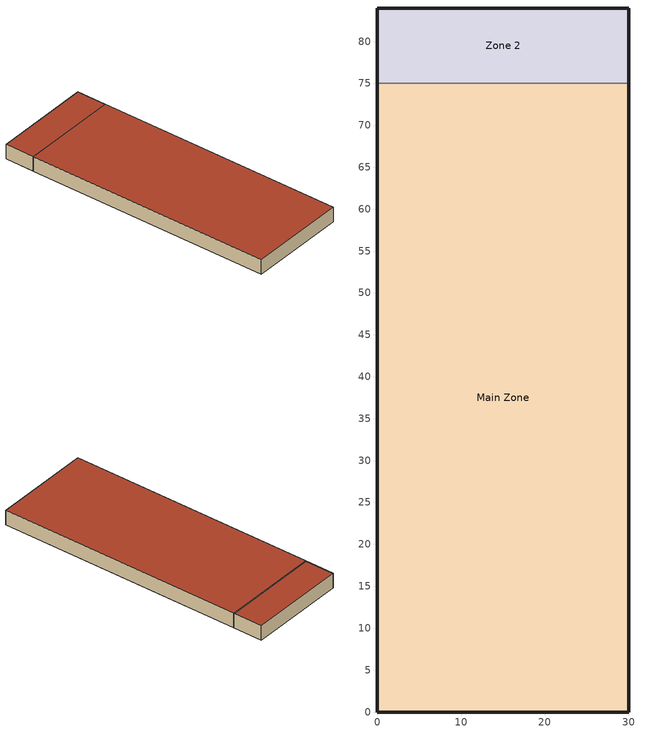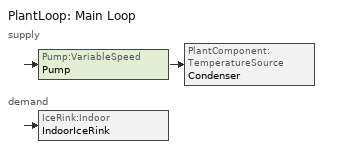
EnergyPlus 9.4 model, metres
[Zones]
Main Zone
 floor ground (FLOOR): 30,0 0,0 0,75 30,75 z0
 floor ground (Slab Floor with Radiant): 30,0 0,0 0,60 30,60 z0
 wall outside (R11): 0,75 0,0 30,0 30,75 z0:4.57
 wall to Zone 2 (PARTITION): 30,75 0,75 z0:4.57
 roof outside (nonres_roof): 0,75 0,0 30,0 30,75 z4.57
Zone 2
 floor ground (FLOOR): 30,75 0,75 0,84 30,84 z0
 wall outside (R11): 30,75 30,84 0,84 / 0,75 0,84 z0:4.57
 roof outside (nonres_roof): 30,75 0,75 0,84 30,84 z4.57
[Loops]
PlantLoop 'Main Loop'
 supply: Pump:VariableSpeed 'Pump' > PlantComponent:TemperatureSource 'Condenser'
 demand: IceRink:Indoor 'IndoorIceRink'
[Building]
Bldg: North Axis {deg}=0; Terrain=Suburbs; Loads Convergence Tolerance Value {W}=0.05; Temperature Convergence Tolerance Value {deltaC}=0.05; Solar Distribution=MinimalShadowing; Maximum Number of Warmup Days=30; Minimum Number of Warmup Days=6
[Site:Location]
Denver Centennial CO USA WMO=724666: Latitude {deg}=39.74; Longitude {deg}=-105.18; Time Zone {hr}=-7; Elevation {m}=1793
[SizingPeriod:DesignDay] Day of Month=21; Humidity Condition Type=Wetbulb; Barometric Pressure {Pa}=81560; Rain Indicator=No; Snow Indicator=No; Daylight Saving Time Indicator=No; Solar Model Indicator=ASHRAEClearSky
Name | Month | Day Type | Maximum Dry-Bulb Temperature {C} | Daily Dry-Bulb Temperature Range {deltaC} | Wetbulb or DewPoint at Maximum Dry-Bulb {C} | Wind Speed {m/s} | Wind Direction {deg} | Sky Clearness
Denver Centennial Ann Htg 99.6% Condns DB | 12 | WinterDesignDay | -18.8 | 0 | -18.8 | 3 | 340 | 0
Denver Centennial Ann Clg 1% Condns DB=>MWB | 7 | SummerDesignDay | 32 | 15.2 | 15.5 | 4.9 | 0 | 1
[Site:GroundTemperature:BuildingSurface]
18.89, 18.92, 19.02, 19.12, 19.21, 19.23, 19.07, 19.32, 19.09, 19.21, 19.13, 18.96
[Material]
Name | Roughness | Thickness {m} | Conductivity {W/m-K} | Density {kg/m3} | Specific Heat {J/kg-K} | Thermal Absorptance | Solar Absorptance | Visible Absorptance
CONCRETE - DRIED SAND AND GRAVEL 4 IN | MediumRough | 0.1 | 1.29 | 2242.58 | 830 | 0.9 | 0.6 | 0.6
E1 - 3 / 4 IN PLASTER OR GYP BOARD | Smooth | 0.01905 | 0.726422 | 1601.846 | 836.8 | 0.9 | 0.92 | 0.92
C6 - 8 IN CLAY TILE | Smooth | 0.203302 | 0.570761 | 1121.292 | 836.8 | 0.9 | 0.82 | 0.82
IceRink - layer | Smooth | 0.0001 | 0.17 | 1922.21 | 1250 | 0.2 | 0.7 | 0.7
F08 Metal roof surface | Smooth | 0.0008 | 45.28 | 7824 | 500 | 0.9 | 0.11
INS - EXPANDED EXT POLYSTYRENE R12 2 IN | Rough | 0.05 | 0.02 | 56.06 | 1210 | 0.9 | 0.5 | 0.5
GYP1 | MediumRough | 0.0127 | 0.7845 | 1842.12 | 988 | 0.9 | 0.5 | 0.5
GYP2 | MediumRough | 0.01905 | 0.7845 | 1842.12 | 988 | 0.9 | 0.5 | 0.5
1/2" Gyp | MediumSmooth | 0.0127 | 0.58 | 800 | 1090 | 0.9 | 0.7 | 0.7
1/2" Plywood | Smooth | 0.0127 | 0.12 | 544 | 1210
C5 - 4 IN HW CONCRETE | MediumRough | 0.101498 | 1.729577 | 2242.585 | 836.8 | 0.9 | 0.65 | 0.65
[Construction]
PARTITION: E1 - 3 / 4 IN PLASTER OR GYP BOARD, C6 - 8 IN CLAY TILE, E1 - 3 / 4 IN PLASTER OR GYP BOARD
nonres_roof: F08 Metal roof surface, Nonres_Roof_Insulation, 1/2" Gyp
R11: 1/2" Plywood, R11, 1/2" Gyp
FLOOR: C5 - 4 IN HW CONCRETE
[Material:NoMass] Thermal Absorptance=0.9
Name | Roughness | Thermal Resistance {m2-K/W} | Solar Absorptance | Visible Absorptance
Nonres_Roof_Insulation | MediumSmooth | 4.62235 | 0.7 | 0.7
R11 | Rough | 1.94 | 0.75 | 0.75
[Construction:InternalSource]
Slab Floor with Radiant: 4, 4, 1, 0.1524, 0, CONCRETE - DRIED SAND AND GRAVEL 4 IN, INS - EXPANDED EXT POLYSTYRENE R12 2 IN, GYP1, GYP2, IceRink - layer
[Lights] Schedule=LIGHTS-1; Design Level Calculation Method=Watts/Area; Watts per Zone Floor Area {W/m2}=11; Return Air Fraction=0; Fraction Radiant=0.59; Fraction Visible=0.2; Fraction Replaceable=1; Return Air Fraction Calculated from Plenum Temperature=No
Name | Zone or ZoneList
SPACE1-1 Lights 2 | Zone 2
SPACE1-1 Lights 1 | Main Zone
[ElectricEquipment] Schedule=EQUIP-1; Design Level Calculation Method=Watts/Area; Fraction Latent=0; Fraction Radiant=0.3; Fraction Lost=0
Name | Zone or ZoneList | Watts per Zone Floor Area {W/m2}
SPACE1-1 ElecEq 2 | Zone 2 | 7
SPACE1-1 ElecEq 1 | Main Zone | 3
[Zone]
Zone 2; Main Zone: 0, 0, 0, 1, 1, autocalculate, autocalculate
[ThermostatSetpoint:SingleHeatingOrCooling]
Htg Clg: Setpoint Temperature Schedule=Htg Clg
[Pump:VariableSpeed]
Pump: Design Maximum Flow Rate {m3/s}=0.005; Design Pump Head {Pa}=300000; Design Power Consumption {W}=2250; Motor Efficiency=0.87; Fraction of Motor Inefficiencies to Fluid Stream=0; Coefficient 1 of the Part Load Performance Curve=0; Coefficient 2 of the Part Load Performance Curve=1; Coefficient 3 of the Part Load Performance Curve=0; Coefficient 4 of the Part Load Performance Curve=0; Design Minimum Flow Rate {m3/s}=0; Pump Control Type=INTERMITTENT
[DesignSpecification:OutdoorAir]
SZ DSOA SPACE1-1: Outdoor Air Method=sum; Outdoor Air Flow per Person {m3/s-person}=0.00236; Outdoor Air Flow per Zone Floor Area {m3/s-m2}=0.000305; Outdoor Air Flow per Zone {m3/s}=0
[Sizing:Zone]
Main Zone: Zone Cooling Design Supply Air Temperature Input Method=SupplyAirTemperature; Zone Cooling Design Supply Air Temperature {C}=14; Zone Heating Design Supply Air Temperature Input Method=SupplyAirTemperature; Zone Heating Design Supply Air Temperature {C}=50; Zone Cooling Design Supply Air Humidity Ratio {kgWater/kgDryAir}=0.009; Zone Heating Design Supply Air Humidity Ratio {kgWater/kgDryAir}=0.004; Design Specification Outdoor Air Object=SZ DSOA SPACE1-1; Zone Heating Sizing Factor=0; Zone Cooling Sizing Factor=0; Cooling Design Air Flow Method=DesignDayWithLimit; Heating Design Air Flow Method=DesignDay
[ZoneControl:Thermostat]
SPACE1-1 Control: Zone or ZoneList=Main Zone; Control Type Schedule=Zone Control Type Sched; Control 1=CoolingSetPoint; Control 2=HeatingSetpoint; Control 3=DualSetPoint; Control 4=Htg Clg
[ThermostatSetpoint:SingleHeating]
HeatingSetpoint: Setpoint Temperature Schedule=Htg-SetP-Sch
[ThermostatSetpoint:SingleCooling]
CoolingSetpoint: Setpoint Temperature Schedule=Clg-SetP-Sch
[ThermostatSetpoint:DualSetpoint]
DualSetPoint: Heating Setpoint Temperature Schedule=Htg-SetP-Sch; Cooling Setpoint Temperature Schedule=Clg-SetP-Sch
[ZoneHVAC:IdealLoadsAirSystem]
ZONE 1 Ideal Loads: Maximum Heating Supply Air Temperature {C}=35; Minimum Cooling Supply Air Temperature {C}=13; Maximum Heating Supply Air Humidity Ratio {kgWater/kgDryAir}=0.015; Minimum Cooling Supply Air Humidity Ratio {kgWater/kgDryAir}=0.009; Heating Limit=NoLimit; Maximum Heating Air Flow Rate {m3/s}=autosize; Cooling Limit=NoLimit; Maximum Cooling Air Flow Rate {m3/s}=autosize; Dehumidification Control Type=ConstantSupplyHumidityRatio; Humidification Control Type=ConstantSupplyHumidityRatio
[Zone equipment]
Main Zone: ZONE 1 Ideal Loads
[PlantLoop]
Main Loop: Fluid Type=UserDefinedFluidType; User Defined Fluid Type=EthyleneGlycolConcentration; Plant Equipment Operation Scheme=Main Loop Operation; Maximum Loop Temperature {C}=0; Minimum Loop Temperature {C}=-40; Maximum Loop Flow Rate {m3/s}=1000; Minimum Loop Flow Rate {m3/s}=0; Plant Loop Volume {m3}=autocalculate; Load Distribution Scheme=OPTIMAL
[People]
SPACE1-1 People 1: Zone or ZoneList=Main Zone; Number of People Schedule=OCCUPY-1; Number of People Calculation Method=people; Number of People=11; Fraction Radiant=0.3; Activity Level Schedule=ActSchd
[PlantComponent:TemperatureSource]
Condenser: Design Volume Flow Rate {m3/s}=0.4; Temperature Specification Type=Scheduled; Source Temperature {C}=-40; Source Temperature Schedule=Always On
[PlantEquipmentList]
CoolingPlant1: Condenser
[PlantEquipmentOperation:CoolingLoad]
CoolingPlant1: Load Range 1 Lower Limit {W}=0; Load Range 1 Upper Limit {W}=100000000; Range 1 Equipment List=CoolingPlant1
[PlantEquipmentOperationSchemes]
Main Loop Operation: Control Scheme 1=CoolingPlant1; Control Scheme 1 Schedule=Always On
[SetpointManager:Scheduled]
Main Loop Setpoint Manager: Control Variable=Temperature; Schedule=Main Loop Temp Sch; Setpoint Node or NodeList=Main Loop Setpoint Node List
[IceRink:Indoor]
IndoorIceRink: Availability Schedule=ALWAYS_ON; Zone=Main Zone; Surface=Zn001:IceRink; Tube Diameter {m}=0.013; Tube Length {m}=30; Ice Rink Control Strategy=STC; Maximum Refrigerant Volume Flow Rate {m3/s}=3; Minimum Refrigerant Volume Flow Rate {m3/s}=2; Refrigerant Outlet Temperature Schedule=RefrigerantSetPtyr; Ice Surface Temperature Schedule=IceRink_ON; People Heat Gain Schedule=PeopleSchedyr; People Schedule=PeopleSchedyr; Maximum Number of People=100; Rink Length {m}=60; Rink Width {m}=30; Water Temperature {C}=22; Ice Thickness {m}=0.0254; Flood Water Temperature {C}=15; Ice Rink Setpoint Temperature {C}=-3
[ZoneInfiltration:DesignFlowRate]
Main Zone Infiltration: Zone or ZoneList=Main Zone; Schedule=System Availability Schedule; Design Flow Rate Calculation Method=Flow/Zone; Design Flow Rate {m3/s}=0.02; Constant Term Coefficient=1; Temperature Term Coefficient=0; Velocity Term Coefficient=0; Velocity Squared Term Coefficient=0
[Schedule:Compact]
Htg Clg: Through: 12/31, For: AllDays, Until: 24:00, 22.22
IceRink_ON: Through: 1/15, For: AllDays, Until: 24:00, 1, Through: 1/30, For: AllDays, Until: 24:00, 0, Through: 4/15, For: AllDays, Until: 24:00, 1, Through: 9/7, For: AllDays, Until: 24:00, 0, Through: 11/1, For: AllDays, Until: 24:00, 1, Through: 11/15, For: AllDays, Until: 24:00, 0, Through: 12/31, For: AllDays, Until: 24:00, 1
Htg-SetP-Sch: Through: 12/31, For: SummerDesignDay, Until: 24:00, 16.7, For: WinterDesignDay, Until: 24:00, 22.2, For: WeekDays, Until: 6:00, 16.7, Until: 20:00, 22.2, Until: 24:00, 16.7, For: WeekEnds Holiday, Until: 24:00, 16.7, For: AllOtherDays, Until: 24:00, 16.7
Clg-SetP-Sch: Through: 12/31, For: SummerDesignDay, Until: 24:00, 23.9, For: WinterDesignDay, Until: 24:00, 29.4, For: WeekDays, Until: 6:00, 29.4, Until: 20:00, 23.9, Until: 24:00, 29.4, For: WeekEnds Holiday, Until: 24:00, 29.4, For: AllOtherDays, Until: 24:00, 29.4
OCCUPY-1: Through: 12/31, For: WeekDays SummerDesignDay CustomDay1 CustomDay2, Until: 8:00, 0, Until: 11:00, 1, Until: 12:00, 0.8, Until: 13:00, 0.4, Until: 14:00, 0.8, Until: 18:00, 1, Until: 19:00, 0.5, Until: 24:00, 0, For: Weekends WinterDesignDay Holiday, Until: 24:00, 0
ActSchd: Through: 12/31, For: AllDays, Until: 24:00, 117.24
LIGHTS-1: Through: 12/31, For: WeekDays SummerDesignDay CustomDay1 CustomDay2, Until: 8:00, 0.05, Until: 9:00, .1, Until: 10:00, .75, Until: 11:00, .75, Until: 12:00, .75, Until: 13:00, .75, Until: 14:00, .75, Until: 18:00, 1, Until: 19:00, 1, Until: 21:00, 1, Until: 24:00, 1, For: Weekends WinterDesignDay Holiday, Until: 24:00, .75
EQUIP-1: Through: 12/31, For: WeekDays SummerDesignDay CustomDay1 CustomDay2, Until: 8:00, 0.02, Until: 9:00, 0.4, Until: 14:00, .75, Until: 15:00, 1, Until: 16:00, 1, Until: 18:00, 1, Until: 20:00, 0.3, Until: 24:00, 0.02, For: Weekends WinterDesignDay Holiday, Until: 24:00, .8
Always On; ALWAYS_ON: Through: 12/31, For: AllDays, Until: 24:00, 1
Main Loop Temp Sch: THROUGH: 12/31, FOR: AllDays, UNTIL: 24:00, -10
System Availability Schedule: THROUGH: 12/31, FOR: AllDays, UNTIL: 24:00, 1
Zone Control Type Sched: Through: 12/31, For: AllDays, Until: 24:00, 3
[Schedule:Year]
RefrigerantSetPtyr: RefrigerantSchedwk, 1, 1, 12, 31
PeopleSchedyr: PeopleSchedwk, 1, 1, 12, 31
[Schedule:Day:Hourly]
RefrigerantSched: -10, -10, -10, -10, -10, -10, -10, -10, -10, -10, -10, -10, -10, -10, -10, -10, -10, -10, -10, -10, -10, -10, -10, -10
PeopleSched: 10, 10, 10, 10, 10, 10, 10, 10, 10, 10, 10, 10, 10, 10, 10, 10, 10, 10, 10, 10, 10, 10, 10, 10
[Schedule:Week:Daily]
RefrigerantSchedwk: RefrigerantSched, RefrigerantSched, RefrigerantSched, RefrigerantSched, RefrigerantSched, RefrigerantSched, RefrigerantSched, RefrigerantSched, RefrigerantSched, RefrigerantSched, RefrigerantSched, RefrigerantSched
PeopleSchedwk: PeopleSched, PeopleSched, PeopleSched, PeopleSched, PeopleSched, PeopleSched, PeopleSched, PeopleSched, PeopleSched, PeopleSched, PeopleSched, PeopleSched
